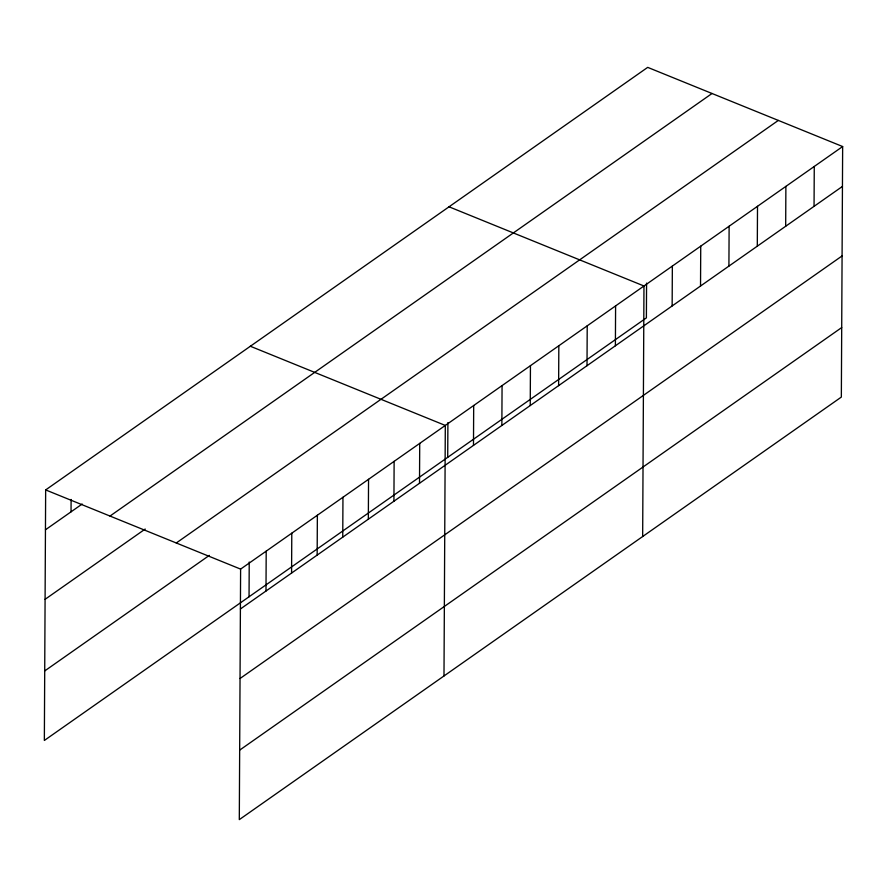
<?xml version="1.0" encoding="UTF-8"?>
<svg xmlns="http://www.w3.org/2000/svg" width="887" height="887" viewBox="0 0 887 887"><rect width="100%" height="100%" fill="white"/><g stroke="black" fill="none" stroke-linecap="round" stroke-linejoin="round"><path stroke-width="1.33" d="M842.65 146.543L240.61 569.11L239.302 819.632L841.342 397.077L842.65 146.543L647.698 67.368L45.658 489.923L44.35 740.457L646.39 317.89L646.568 283.13M71.038 511.843L71.104 499.459M249.047 596.785L249.225 562.025M265.989 591.019L266.2 551.149M291.579 573.069L291.79 533.187M317.158 555.107L317.369 515.236M342.748 537.145L342.959 497.274M368.338 519.194L368.548 479.313M393.928 501.233L394.127 461.351M419.507 483.271L419.717 443.4M443.988 675.972L445.307 425.438L250.356 346.252M447.713 457.337L447.902 422.578M473.481 445.396L473.691 405.514M501.865 425.472L502.064 385.601M530.238 405.547L530.448 365.677M558.622 385.634L558.832 345.753M587.006 365.71L587.216 325.839M615.39 345.786L615.6 305.915M642.665 536.524L643.973 285.991L449.033 206.804M672.146 305.948L672.357 266.078M700.53 286.024L700.741 246.154M728.914 266.111L729.125 226.229M757.298 246.187L757.509 206.305M785.682 226.263L785.882 186.392M814.055 206.349L814.266 166.468M45.448 529.794L82.169 504.027M109.999 516.057L712.028 93.49M45.093 599.313L145.213 529.04M176.28 542.977L778.32 120.421M44.716 670.938L209.354 555.373M240.399 608.981L842.439 186.425M240.044 678.5L842.073 255.944M239.667 750.125L841.708 327.558M45.658 489.923L240.61 569.11"/></g></svg>
